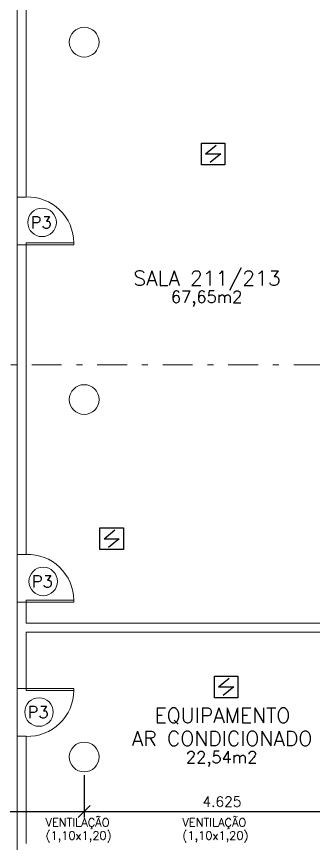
# Model space of a CAD drawing. Header units: millimetres. Extents: x 521 to 1055, y 261 to 520.
# Drawn here: x 540.3 to 545.29, y 403.8 to 417.68 of the extents above; entities that cross this region are included whole.
import ezdxf
from ezdxf.enums import TextEntityAlignment as Align

# ---------------------------------------------------------------- set-up
doc = ezdxf.new("R2010")
doc.units = ezdxf.units.MM
doc.linetypes.add('CONTINU', pattern=[0])
doc.linetypes.add('DASHDOTX2', pattern=[2, 1, -0.5, 0, -0.5])
doc.layers.add('0.1', color=8, linetype='Continuous', lineweight=13)
doc.layers.add('ppci', color=8, linetype='Continuous')
doc.styles.add('ROMANS', font='romans')
doc.styles.get("Standard").update_dxf_attribs({"font": 'romans.shx'})
doc.dimstyles.new('Fares Eng - 50', dxfattribs={"dimscale": 2, "dimtxt": 0.085, "dimasz": 0.1, "dimexe": 0.05, "dimexo": 0.05, "dimgap": 0.04, "dimtad": 1, "dimzin": 4, "dimdsep": 46, "dimtxsty": 'ROMANS', "dimblk1": 'OBLIQUE', "dimblk2": 'OBLIQUE', "dimsah": 1, "dimcen": 0.05, "dimdle": 0.05, "dimclrd": 8, "dimclre": 8, "dimclrt": 8, "dimaunit": 1, "dimadec": 0, "dimazin": 0, "dimtfac": 1, "dimtix": 1, "dimtmove": 2, "dimatfit": 0, "dimldrblk": 'OPEN90', "dimfxl": 1, "dimtolj": 1, "dimtzin": 0, "dimarcsym": 0})

# ---------------------------------------------------------------- blocks, each defined once
blk = doc.blocks.new('P80')
for points in [[(0, 0.86), (0, 0.83), (0.15, 0.83), (0.15, 0.86)], [(0, 0), (0, 0.03), (0.15, 0.03), (0.15, 0)]]:
    blk.add_lwpolyline(points)
blk.add_lwpolyline([(-0.8, 0.06), (0, 0.06), (0, 0.03), (-0.8, 0.03)], close=True)
at = {"color": 8}
blk.add_arc((-0.025, 0.056), 0.775, 88.1408, 179.6698, dxfattribs=at)
blk = doc.blocks.new('ÁREA')
for p in [(0.00005, 0.00376), (0, 0)]:
    blk.add_attdef('COMPARTIMENTO', text='', height=0.0025).set_placement(p, align=Align.CENTER)
at = {"color": 1}
for p in [(-0.00005, -0.00376), (-0.0001, -0.00752)]:
    blk.add_attdef('ÁREA', text='', height=0.002, dxfattribs=at).set_placement(p, align=Align.CENTER)
blk = doc.blocks.new('_OBLIQUE')
at = {"color": 0, "linetype": 'ByBlock'}
blk.add_line((-0.5, -0.5), (0.5, 0.5), dxfattribs=at)
blk = doc.blocks.new('*D1122')
at = {"layer": '0.1', "color": 8, "linetype": 'CONTINU', "lineweight": -2, "transparency": 16777216}
for p, q in [((536.689, 404.94), (536.689, 404.232)), ((541.439, 404.94), (541.439, 404.232)), ((536.589, 404.332), (541.539, 404.332))]:
    blk.add_line(p, q, dxfattribs=at)
at = {"layer": 'DEFPOINTS', "color": 0, "linetype": 'CONTINU', "lineweight": -2, "transparency": 16777216}
for p in [(536.689, 405.04), (541.439, 405.04), (541.439, 404.332)]:
    blk.add_point(p, dxfattribs=at)
at = {"layer": '0.1', "color": 8, "linetype": 'CONTINU', "lineweight": -2, "transparency": 16777216, "xscale": 0.2, "yscale": 0.2, "zscale": 0.2, "rotation": 180}
blk.add_blockref('_OBLIQUE', (536.689, 404.332), dxfattribs=at)
at = {"layer": '0.1', "color": 8, "linetype": 'CONTINU', "lineweight": -2, "transparency": 16777216, "xscale": 0.2, "yscale": 0.2, "zscale": 0.2}
blk.add_blockref('_OBLIQUE', (541.439, 404.332), dxfattribs=at)
at = {"layer": '0.1', "color": 8, "linetype": 'CONTINU', "transparency": 16777216, "insert": (539.064, 404.497), "char_height": 0.17, "attachment_point": 5, "style": 'ROMANS'}
blk.add_mtext('\\A1;4.75', dxfattribs=at)
blk = doc.blocks.new('_Open90')
at = {"color": 0, "linetype": 'ByBlock', "lineweight": -2}
for p, q in [((0, 0), (-1, 0)), ((-0.5, 0.5), (0, 0)), ((0, 0), (-0.5, -0.5))]:
    blk.add_line(p, q, dxfattribs=at)
blk = doc.blocks.new('*D1123')
at = {"layer": '0.1', "color": 8, "linetype": 'CONTINU', "lineweight": -2, "transparency": 16777216}
for p, q in [((541.439, 404.94), (541.439, 404.232)), ((546.064, 404.94), (546.064, 404.232)), ((541.339, 404.332), (546.164, 404.332))]:
    blk.add_line(p, q, dxfattribs=at)
at = {"layer": 'DEFPOINTS', "color": 0, "linetype": 'CONTINU', "lineweight": -2, "transparency": 16777216}
for p in [(541.439, 405.04), (546.064, 405.04), (546.064, 404.332)]:
    blk.add_point(p, dxfattribs=at)
at = {"layer": '0.1', "color": 8, "linetype": 'CONTINU', "lineweight": -2, "transparency": 16777216, "xscale": 0.2, "yscale": 0.2, "zscale": 0.2, "rotation": 180}
blk.add_blockref('_OBLIQUE', (541.439, 404.332), dxfattribs=at)
at = {"layer": '0.1', "color": 8, "linetype": 'CONTINU', "lineweight": -2, "transparency": 16777216, "xscale": 0.2, "yscale": 0.2, "zscale": 0.2}
blk.add_blockref('_OBLIQUE', (546.064, 404.332), dxfattribs=at)
at = {"layer": '0.1', "color": 8, "linetype": 'CONTINU', "transparency": 16777216, "insert": (543.752, 404.497), "char_height": 0.17, "attachment_point": 5, "style": 'ROMANS'}
blk.add_mtext('\\A1;4.625', dxfattribs=at)
blk = doc.blocks.new('*D1229')
at = {"layer": '0.1', "color": 8, "linetype": 'CONTINU', "lineweight": -2, "transparency": 16777216}
for p, q in [((540.214, 421.746), (539.494, 421.746)), ((539.594, 421.846), (539.594, 403.546)), ((540.214, 403.646), (539.494, 403.646))]:
    blk.add_line(p, q, dxfattribs=at)
at = {"layer": 'DEFPOINTS', "color": 0, "linetype": 'CONTINU', "lineweight": -2, "transparency": 16777216}
for p in [(540.314, 421.746), (539.594, 403.646), (540.314, 403.646)]:
    blk.add_point(p, dxfattribs=at)
at = {"layer": '0.1', "color": 8, "linetype": 'CONTINU', "lineweight": -2, "transparency": 16777216, "xscale": 0.2, "yscale": 0.2, "zscale": 0.2}
for p, rotation in [((539.594, 421.746), 90), ((539.594, 403.646), 270)]:
    blk.add_blockref('_OBLIQUE', p, dxfattribs=dict(at, rotation=rotation))
at = {"layer": '0.1', "color": 8, "linetype": 'CONTINU', "transparency": 16777216, "insert": (539.429, 412.696), "char_height": 0.17, "attachment_point": 5, "rotation": 90, "style": 'ROMANS'}
blk.add_mtext('\\A1;18.10', dxfattribs=at)

msp = doc.modelspace()

# ---------------------------------------------------------------- linework, layer by layer
at = {"layer": '0.1', "color": 7}
for p, q in [((540.31404, 418.74649), (540.31404, 414.64649)), ((540.46404, 418.74649), (540.46404, 414.64649)), ((540.46404, 414.64649), (540.31404, 414.64649)), ((540.46404, 413.84649), (540.31404, 413.84649)), ((540.31404, 413.84649), (540.31404, 408.64649)), ((540.46404, 413.84649), (540.46404, 408.64649)), ((540.31404, 408.64649), (540.46404, 408.64649)), ((540.46404, 407.84649), (540.31404, 407.84649)), ((540.31404, 407.84649), (540.31404, 406.39357)), ((540.46404, 407.84649), (540.46404, 407.49357)), ((540.46404, 407.49357), (546.81404, 407.49357)), ((540.46404, 407.34357), (546.81404, 407.34357)), ((540.46404, 407.34357), (540.46404, 406.39357)), ((540.46404, 406.39357), (540.31404, 406.39357)), ((540.31404, 405.59357), (540.46404, 405.59357)), ((540.31404, 405.59357), (540.31404, 403.64649)), ((540.46404, 405.59357), (540.46404, 403.79357))]:
    msp.add_line(p, q, dxfattribs=at)
at = {"layer": '0.1', "color": 8, "linetype": 'CONTINU'}
for p, q in [((540.31404, 414.64649), (540.31404, 413.84649)), ((540.31404, 407.84649), (540.31404, 408.64649)), ((540.31404, 405.59357), (540.31404, 406.39357))]:
    msp.add_line(p, q, dxfattribs=at)
at = {"layer": '0.1', "color": 8, "linetype": 'DASHDOTX2', "ltscale": 0.5}
msp.add_line((530.65836, 411.83162), (551.13339, 411.83162), dxfattribs=at)
at = {"layer": '0.1', "color": 8}
for centre, radius in [((541.43904, 417.24649), 0.25), ((540.73181, 414.22135), 0.23964), ((540.75015, 408.19329), 0.23964), ((540.67994, 406.00135), 0.23964)]:
    msp.add_circle(centre, radius, dxfattribs=at)
at = {"layer": '0.1', "color": 7}
for centre in [(541.43904, 417.24649), (541.43904, 411.24649), (541.43904, 405.24649)]:
    msp.add_circle(centre, 0.25, dxfattribs=at)
at = {"layer": 'ppci', "color": 10, "linetype": 'Continuous'}
for p, q in [((543.47766, 415.37054), (543.65629, 415.51685)), ((543.47766, 415.37054), (543.73097, 415.37054)), ((543.73097, 415.37054), (543.55234, 415.22423)), ((541.77282, 408.9108), (541.95144, 409.05712)), ((541.77282, 408.9108), (542.02612, 408.9108)), ((542.02612, 408.9108), (541.84749, 408.76449)), ((543.69678, 406.42384), (543.87541, 406.57016)), ((543.69678, 406.42384), (543.95009, 406.42384)), ((543.95009, 406.42384), (543.77146, 406.27753))]:
    msp.add_line(p, q, dxfattribs=at)
for points in [[(543.40642, 415.55275), (543.80221, 415.55275), (543.80221, 415.18833), (543.40642, 415.18833)], [(541.70157, 409.09301), (542.09737, 409.09301), (542.09737, 408.72859), (541.70157, 408.72859)], [(543.62554, 406.60605), (544.02133, 406.60605), (544.02133, 406.24163), (543.62554, 406.24163)]]:
    msp.add_lwpolyline(points, close=True, dxfattribs=at)

# ---------------------------------------------------------------- block references
at = {"layer": '0.1', "color": 8, "xscale": -1}
for p in [(540.46404, 413.81649), (540.46404, 407.81649)]:
    msp.add_blockref('P80', p, dxfattribs=at)
at = {"layer": '0.1', "color": 8}
ref = msp.add_blockref('ÁREA', (543.50094, 413.15997), dxfattribs=dict(at, xscale=133.3333333333333, yscale=133.3333333333333, zscale=133.3333333333333))
ref.add_attrib('COMPARTIMENTO', 'SALA 211/213', dxfattribs={"layer": '0', "color": 3, "height": 0.25}).set_placement((543.50094, 413.15997), align=Align.CENTER)
ref.add_attrib('ÁREA', '67,65m2', dxfattribs={"layer": '0', "color": 1, "height": 0.2}).set_placement((543.49431, 412.87202), align=Align.CENTER)
at = {"layer": '0.1', "color": 8, "rotation": 180}
msp.add_blockref('P80', (540.46404, 406.42357), dxfattribs=at)
at = {"layer": '0.1', "color": 8}
ref = msp.add_blockref('ÁREA', (543.75418, 405.43114), dxfattribs=dict(at, xscale=133.3333333333333, yscale=133.3333333333333, zscale=133.3333333333333))
ref.add_attrib('COMPARTIMENTO', 'AR CONDICIONADO', dxfattribs={"layer": '0', "color": 3, "height": 0.25}).set_placement((543.75418, 405.43114), align=Align.CENTER)
ref.add_attrib('ÁREA', '22,54m2', dxfattribs={"layer": '0', "color": 1, "height": 0.2}).set_placement((543.74754, 405.14318), align=Align.CENTER)
ref.add_attrib('COMPARTIMENTO', 'EQUIPAMENTO', dxfattribs={"layer": '0', "color": 3, "height": 0.25}).set_placement((543.76081, 405.81936), align=Align.CENTER)

# ---------------------------------------------------------------- texts
for s, height, p in [('P3', 0.2, (540.5412, 414.11984)), ('P3', 0.2, (540.55954, 408.09178)), ('P3', 0.2, (540.48934, 405.89984)), ('VENTILAÇÃO', 0.14, (540.79008, 404.07788)), ('VENTILAÇÃO', 0.14, (543.08813, 404.07788)), ('(1,10x1,20)', 0.14, (540.79008, 403.85814)), ('(1,10x1,20)', 0.14, (543.08813, 403.85814))]:
    msp.add_text(s, height=height, dxfattribs=at).set_placement(p)

# ---------------------------------------------------------------- dimensions: what is measured, and where the dimension line sits
at = {"layer": '0.1', "color": 8, "linetype": 'CONTINU'}
dim = msp.add_linear_dim(base=(539.59407, 403.64649), p1=(540.31404, 421.74649), p2=(540.31404, 403.64649), angle=90, dimstyle='Fares Eng - 50', dxfattribs=at)
dim.commit()
dim.dimension.update_dxf_attribs({"geometry": '*D1229', "text_midpoint": (539.42907, 412.69649)})
dim = msp.add_linear_dim(base=(541.43904, 404.33249), p1=(536.68904, 405.04029), p2=(541.43904, 405.04029), dimstyle='Fares Eng - 50', dxfattribs=at)
dim.commit()
dim.dimension.update_dxf_attribs({"geometry": '*D1122', "text_midpoint": (539.06404, 404.49749)})
dim = msp.add_linear_dim(base=(546.06404, 404.33249), p1=(541.43904, 405.04029), p2=(546.06404, 405.04029), dimstyle='Fares Eng - 50', override={"dimdec": 3}, dxfattribs=at)
dim.commit()
dim.dimension.update_dxf_attribs({"geometry": '*D1123', "text_midpoint": (543.75154, 404.49749)})

doc.saveas('drawing.dxf')
